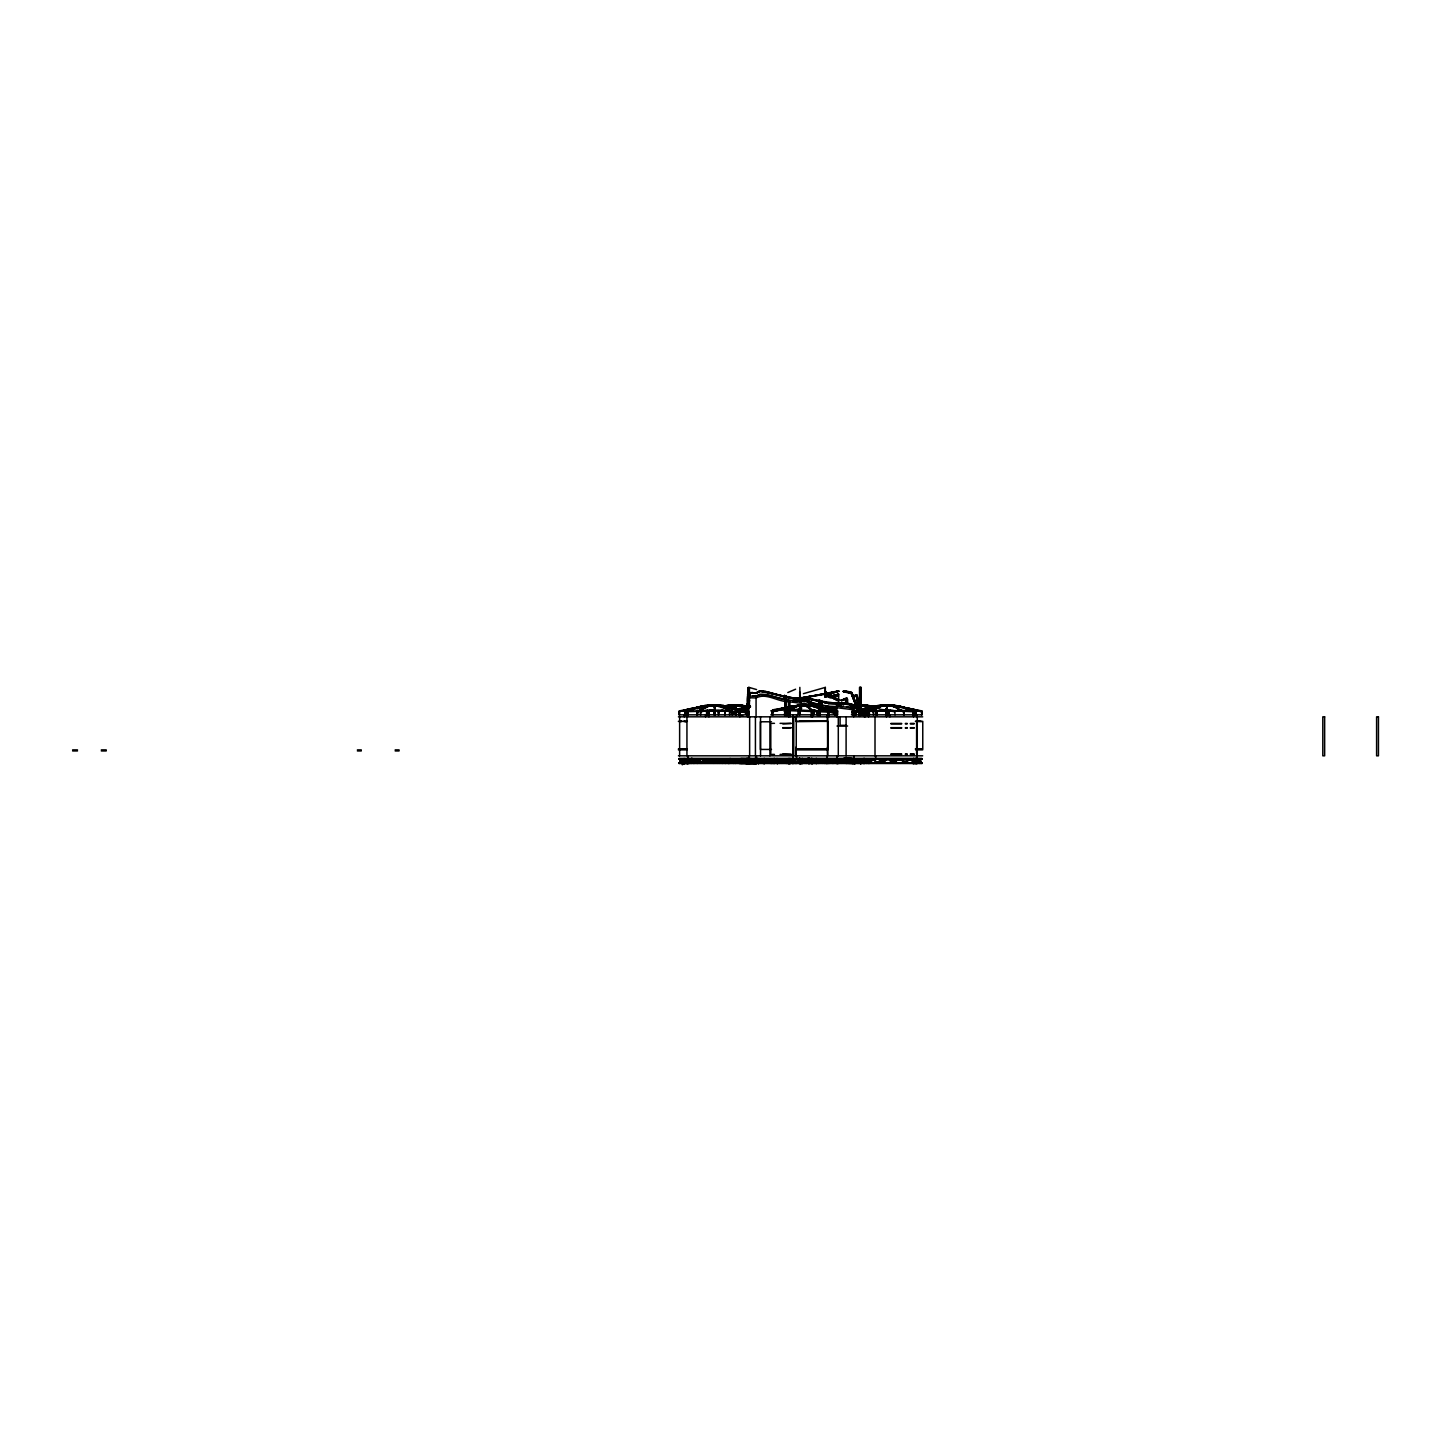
<?xml version="1.0" encoding="UTF-8"?>
<svg xmlns="http://www.w3.org/2000/svg" width="1451" height="1451" viewBox="0 0 1451 1451"><rect width="100%" height="100%" fill="white"/><g stroke="black" fill="none" stroke-linecap="round" stroke-linejoin="round"><path stroke-width="1.5" d="M729.744 712.096L729.635 710.537L729.889 714.835M772.893 693.542L759.834 690.876L755.917 693.288L759.852 691.365L765.656 691.801L760.088 690.966L756.116 692.889L748.698 692.689L748.571 702.629L747.283 703.862L748.77 702.774M799.646 696.28L799.773 692.218L800.063 696.28M799.936 695.9L799.773 692.218M836.737 708.36L828.92 708.197L828.92 706.492L825.383 705.603M748.861 696.244L748.825 690.458L748.843 702.556L747.319 704.261L748.861 702.991L748.571 692.762L755.989 692.889M748.825 692.163L748.988 702.901L747.392 704.261L748.843 702.556M833.182 710.718L837.445 712.096M852.354 706.383L852.354 708.124L852.1 705.712M748.789 698.892L748.825 687.339L756.588 689.57M811.254 759.417L811.254 758.474L812.524 759.417M811.726 758.819L818.491 763.353L811.399 758.819M852.263 708.179L852.281 705.948M859.572 708.977L859.572 708.034M859.645 709.194L859.863 704.787L860.225 706.093L859.935 704.787L867.372 705.785M860.207 709.194L860.044 707.707M860.28 708.977L860.298 708.034M886.525 708.034L886.416 716.83L886.797 710.772M886.761 710.246L886.815 704.787L886.38 705.676M886.978 710.246L887.033 704.787L897.589 705.893L890.352 705.24L894.324 705.785M887.16 710.119L887.178 706.909M747.483 703.862L749.024 702.774L749.042 692.907L752.869 692.689L748.843 692.689L749.387 694.267M825.256 693.687L825.238 696.262L825.311 687.393L803.401 693.687M845.879 702.719L846.785 698.167L846.024 702.502M845.969 702.357L846.785 698.167M859.663 706.909L859.917 704.787L863.363 704.95M860.225 707.834L859.681 704.914L862.166 705.639L859.863 704.787L864.397 705.095M886.761 709.593L885.89 714.835M864.397 709.43L871.144 707.689L861.205 710.264L883.913 711.19L886.978 711.099L886.978 709.593M886.978 711.099L887.16 709.72M887.178 707.326L886.906 704.787L891.331 704.95M758.474 759.417L752.035 762.99M825.256 695.374L825.311 690.513L825.347 694.666M852.553 705.567L852.408 708.179L852.426 705.948C859.192 704.043 835.341 701.268 836.683 703.789C820.794 703.59 805.94 696.117 789.725 698.058L781.962 695.755L792.228 697.75C813.666 699.182 832.693 703.644 853.75 704.968L852.354 705.712M878.018 759.091L886.869 763.208L878.091 759.181M891.349 705.095C881.936 705.567 888.828 704.551 894.233 705.44M748.789 755.826L749.188 759.236L746.249 759.417M689.606 759.236L689.606 759.417M852.535 708.088L852.608 705.712M854.186 763.498L854.167 762.736M799.701 758.474L802.421 759.417L802.403 758.474M836.592 703.699L836.683 702.629L840.347 703.064C837.263 699.944 836.556 705.259 836.774 702.629L828.956 703.227L811.182 698.856L790.124 697.768L765.366 691.492L759.725 690.966L755.862 693.143L752.779 692.689M859.881 706.002L859.881 704.787L860.243 705.875L860.044 704.787L867.063 705.785M886.615 705.875L886.815 704.787L889.155 704.968M887.196 705.875L886.96 704.787L886.343 706.111M803.836 700.452L803.727 698.62L799.864 698.149L803.781 698.856L804.108 701.54L804.326 699.019M825.274 693.469L825.311 687.393M828.721 759.181L828.829 759.181M836.61 763.444L837.1 762.736M859.754 705.603L863.508 705.295M751.89 759.236L751.872 759.417M786.152 763.444L797.669 758.946L786.043 763.353M693.796 763.426L687.992 758.819M694.104 763.208L687.919 758.728L680.827 763.353L688.826 758.946M836.665 703.3L828.884 703.626L821.574 701.286M747.972 694.34L749.079 693.723L748.535 700.633M748.607 696.825C750.258 688.717 745.179 696.625 748.027 707.29M749.296 700.343L748.952 693.632M828.956 763.498L828.721 763.444M744.726 759.091L739.067 762.972M782.252 758.819L789.761 763.679M801.532 706.129L802.748 705.259L796.381 706.02L805.251 705.639M685.162 714.835L685.253 711.063L689.189 710.537M706.583 714.835L706.546 711.063L712.677 710.428L708.832 711.316L708.94 716.83M800.172 705.639L812.56 705.367L837.481 710.772L829.065 709.503M714.309 707.326L714.164 704.787L714.781 706.111M723.07 705.984L714.164 704.787L712.006 705.639M735.222 706.093L735.947 705.259M748.589 706.419L735.439 704.787L735.584 707.326M802.131 758.474L802.131 759.417M756.334 763.208L746.485 762.736L746.249 763.679L749.278 763.208L737.525 759.091L749.351 763.679L756.37 763.498L756.279 758.782M757.567 762.99L748.716 759.181M772.132 758.692L772.331 763.444L772.531 758.692M772.531 763.353L779.931 759.181M861.676 710.79L866.519 710.772M889.88 710.319L885.799 710.772L887.123 710.772L887.069 714.835L886.543 709.72M886.543 705.476L887.014 705.875M886.815 705.458L889.263 705.512L882.553 704.95M883.568 705.041L890.696 705.077M848.509 758.728L860.788 763.444L861.132 758.746L860.697 763.679L860.098 758.746L872.214 763.063M774.254 763.208L774.362 762.736M774.399 759.236L774.362 758.474M792.826 758.746L792.663 763.498L792.681 758.746M860.896 763.679L860.588 758.746M713.874 705.676L718.59 704.968M710.645 704.896L714.291 705.458L709.884 706.184L714.599 705.476M737.833 705.367L739.774 705.676L735.403 704.914L739.865 704.968M735.983 707.453L735.512 704.787L728.384 705.785M793.643 700.706L800.317 698.475L800.68 699.4L794.005 701.105L800.68 699.4M794.386 701.232L800.789 699.219M821.32 706.202L821.466 702.502L821.919 705.821M852.481 762.736L852.481 758.474M821.629 706.202L822.118 702.937M687.847 762.736C689.479 763.933 682.859 763.589 684.455 762.736M688.645 758.946L688.717 758.474M821.066 706.057L821.212 703.209M818.019 759.181L828.956 763.208L820.414 759.671M818.273 759.181L825.111 763.353L818.038 758.819M824.894 763.426L825.147 758.764M821.846 706.057L822.028 703.209M799.918 758.946L799.936 763.444C800.372 758.311 798.775 754.556 799.737 763.008M810.764 762.99L801.732 759.435M739.774 758.655L729.726 762.972M783.522 698.91L784.411 695.392L783.649 698.729M820.94 705.821L821.121 702.937M860.516 762.918L860.896 762.736M687.738 759.417L687.756 755.826M740.881 758.655C742.495 761.739 752.67 757.531 746.449 759.236M740.881 762.918L748.643 763.679L748.154 758.764M784.447 698.729L784.411 695.392M796.436 758.819L805.758 763.208L796.164 759.181M687.593 714.835L687.665 710.99L688.046 714.835M708.832 711.316L712.387 710.138M821.012 705.603L821.212 702.665M826.762 758.71L826.78 763.444L826.997 759.236M863.726 705.494L859.754 704.932L863.744 705.077M883.804 705.585L878.254 705.966L890.497 705.44C887.232 704.642 886.434 705.766 886.706 704.932L894.07 705.367M868.569 758.728L868.115 763.444L868.224 758.946M868.26 762.972L868.696 758.819M886.688 758.819L898.423 763.353M898.514 763.063L886.634 758.946M821.81 705.603L822.01 702.665M728.257 758.728L722.852 763.353M821.248 705.458L821.466 702.502M779.169 759.181L770.318 763.426L770.318 758.655M821.538 705.458L821.774 702.502M755.844 762.736L755.953 763.679L754.067 762.918M783.613 699.092L783.758 695.827M707.181 705.911L715.615 705.512M783.848 699.219L783.866 696.099M886.235 709.321L886.325 708.36M886.452 709.321L886.543 708.36M811.254 763.679C815.988 762.918 808.026 762.881 812.524 763.679M885.962 710.119L886.235 708.668M886.144 710.246L886.452 708.668M886.543 710.119L886.634 708.795M727.568 758.728L722.199 762.99M840.347 703.3L828.92 703.372L812.469 699.291M851.374 714.835L922.02 714.835L921.857 711.135L921.566 714.835M808.951 758.474L808.951 759.417M885.872 710.99L886.144 709.593L886.053 711.117M886.833 706.002L886.96 704.787L895.666 706.002M862.347 705.512L860.135 704.914M725.554 762.972L713.239 759.181L725.754 762.918M836.846 758.474L836.846 759.417L836.737 755.826M771.587 759.181L781.998 763.063M809.005 706.274L803.927 705.331L807.3 704.968M739.774 763.498L748.716 758.728L748.97 763.444L761.013 759.181M822.753 758.728L827.251 763.444L827.306 758.71L837.027 763.353M817.403 759.181L826.997 763.498M822.862 763.208L810.692 758.946M862.928 759.181L858.248 763.353L861.386 760.143M685.634 714.835L685.761 710.138L689.624 709.303L685.906 709.793L686.087 714.835M685.888 709.92L689.551 709.104M679.467 763.444L681.063 759.181M685.38 759.091L679.34 763.353M755.735 762.736L745.741 758.946L755.735 763.679M816.423 763.498L816.333 762.736M739.992 762.918L740.083 762.736M740.318 763.498L740.21 762.736M725.373 758.946L719.297 763.353L724.901 758.728M756.062 755.826C759.744 761.92 745.905 759.417 749.351 758.474M739.557 763.498L749.006 758.728L749.115 763.353L748.662 758.728L746.957 763.208L747.138 758.692M757.694 763.208L748.752 758.946L739.756 763.208L748.988 758.819L749.115 763.353L748.589 759.417M915.073 710.464L911.5 709.63M683.802 710.609L679.286 711.462L683.747 710.41M700.67 711.262L705.023 710.41M812.487 705.911L804.09 704.787L808.497 705.113L799.048 705.567M860.08 715.996L856.271 695.446L851.664 696.117L856.942 695.646L852.227 696.589M893.961 705.911L886.706 705.113L889.282 705.095M714.708 707.453C713.711 702.973 716.395 706.238 710.428 705.077L715.633 704.841L709.811 704.95M714.871 707.326L714.11 704.787L718.626 705.059L714.092 705.113M724.829 705.766L735.838 705.113L731.794 704.95M801.514 759.816L806.375 763.353L801.26 760.143M777.41 758.946L777.246 763.444L770.717 759.236M777.047 759.181L787.73 763.208L779.296 759.58M869.222 759.181L864.197 762.736M864.197 762.972L876.295 759.091M714.509 706.002L714.237 704.787L703.535 705.893M737.906 704.968L735.403 704.787L735.385 705.875M731.05 705.095L735.784 705.458L731.884 705.023M731.975 712.604L736.219 711.915M776.956 763.353L777.772 758.728L777.373 763.353M777.246 763.444L777.555 759.236M795.075 762.972L787.403 758.819L796.363 763.208L787.186 758.819L796.363 763.498M811.526 703.372L804.797 699.509L809.277 703.082M809.241 702.955L804.58 700.035L811.544 703.499M859.337 714.11L851.229 692.998C839.349 692.127 842.033 689.171 851.828 692.562L860.062 714.001M843.593 690.821L843.412 691.764M784.338 711.389L787.294 710.337M808.787 763.679L808.787 762.736M808.951 763.679L808.951 762.736M843.394 705.005C847.475 702.338 847.928 695.047 841.689 700.525L830.298 696.426C828.902 692.073 833.182 693.814 830.788 693.524M876.114 714.835L876.041 708.161L877.873 707.526M830.045 697.895L830.861 693.27M758.474 763.679L758.474 762.736M759.109 763.353L763.444 758.728L758.728 763.353M769.066 760.941L763.045 758.728L771.823 763.353L772.422 758.728L771.098 763.444L772.277 759.181M830.262 697.786L831.097 693.106M684.146 763.679L684.146 762.736M710.591 705.24L714.527 705.113L711.77 705.313M737.072 704.968L735.24 705.331L744.2 706.02L736.564 704.968M742.658 706.456L735.385 704.787L733.299 705.639L736.056 706.111M748.535 692.907L756.279 693.143M845.588 702.629L846.84 698.403M800.136 704.968C827.088 702.756 754.865 711.099 777.047 710.047M801.641 704.95L805.486 704.968M837.046 759.236L848.49 762.972M845.987 702.629L846.767 698.548L841.562 700.525L846.55 698.257L845.57 702.357L846.659 698.167L841.671 700.289L846.55 698.257L845.534 702.502M864.197 759.417C865.83 755.227 857.904 768.849 862.22 760.233M866.465 760.251L860.969 763.444L864.216 758.655M736.038 705.676L735.548 704.787L735.222 705.875M800.335 698.384L793.788 699.037L800.462 698.149L797.27 698.638M898.387 759.181L909.432 763.063M837.408 759.417L833.853 763.353L837.372 758.728L837.445 763.353L837.372 759.181M871.09 711.026L868.206 711.679L873.176 709.503M860.951 759.181L857.378 763.353L860.606 758.946M697.205 711.226L701.685 710.047L699.237 711.171M697.097 714.835L696.897 711.48L699.309 710.373M748.643 758.474L757.622 763.353M746.521 762.736L748.589 763.679L746.249 762.736M749.242 763.208L749.351 762.736M792.754 755.826L792.718 759.417L792.971 714.835M792.718 762.736L805.087 759.181L792.863 763.063M718.825 714.835L718.336 711.353L721.002 710.899L718.481 711.226M851.664 696.117L857.16 695.265L860.461 713.928L857.16 695.265L852.408 696.407M679.612 763.353L680.61 758.819M686.214 749.224L679.05 749.224M793.207 758.746L793.026 763.679M860.008 763.353L848.345 759.091L860.062 763.208M680.827 763.353C699.509 748.226 674.751 773.474 687.665 759.181M787.077 759.181L798.884 763.353M855.618 763.353L844.174 759.181M855.51 763.444L844.373 758.819M749.641 759.417L755.953 759.417L754.067 758.655M756.025 758.474C758.293 760.143 748.208 757.839 746.521 758.474M754.629 762.736L755.844 763.679L754.32 763.679M687.52 758.474L687.52 759.417M688.227 763.498L687.52 762.736M913.386 759.417L913.386 758.474M913.386 762.736L913.386 763.679M687.302 763.208L687.847 763.679M748.589 714.835C751.001 708.723 745.868 712.532 740.246 709.43M755.953 759.417L755.953 758.474M838.551 691.365L824.839 695.392M725.482 708.56L713.983 705.113L721.383 706.456M735.566 706.002L735.53 704.787L733.118 705.095L735.748 704.914L735.784 706.002M735.784 705.875L735.603 704.787L740.01 705.186L731.884 705.24L735.421 704.787L736.165 707.326M799.61 705.349L804.471 705.113L800.045 705.095M832.892 758.819L823.932 762.972M731.903 705.44L735.802 705.113L731.685 705.295M869.203 711.462L868.26 714.835M801.514 705.077L804.434 704.914L796.055 705.621M866.483 759.871L860.715 763.353L864.343 758.819L861.132 762.99M802.766 705.948L804.362 705.113L803.147 705.023M739.411 759.798L748.988 762.972M747.156 763.407L748.843 758.746L748.861 763.444L739.393 758.819M797.724 710.029L798.667 709.067M691.347 763.353L702.066 758.728L691.111 762.972M701.976 758.819L691.111 763.208M913.622 758.474L913.622 759.417M749.042 711.589L744.417 710.464L748.897 711.589M837.517 762.972L826.997 758.819M843.539 762.736L852.209 762.736L852.209 763.679M852.753 763.498L842.922 763.208L852.589 763.208M688.119 763.498L685.144 758.819L687.937 763.444L697.187 758.819L687.683 763.426L681.553 759.181M684.745 758.819L687.828 763.426L684.455 759.417L688.227 758.655M748.68 713.13L744.363 712.441M737.707 758.819L748.789 763.208L739.575 759.435M777.029 758.474L777.029 759.417M777.319 763.679L777.319 762.736M787.621 759.181L798.975 763.208L793.08 760.941M749.877 759.236L755.771 758.655M749.641 763.679L749.641 762.736L755.771 762.918M689.044 759.091L701.141 763.353L689.171 758.728M748.244 763.208L746.231 763.498M690.948 763.444L701.468 758.728L713.547 762.972L701.613 759.181M804.199 705.113L803.346 705.077M777.555 763.498L786.079 759.181M836.81 758.819L848.382 763.353M848.436 763.208L837.1 758.474M777.065 763.208L771.152 758.728M799.356 763.208L802.439 762.918L800.009 763.679M701.323 763.353L691.256 759.798L701.377 763.208L713.965 758.946L701.413 763.063M742.386 762.972L729.98 758.474M739.81 759.091L729.672 762.736M729.98 762.736L730.034 762.918M799.61 692.472L800.063 695.99M809.096 763.498L819.325 759.889M809.894 763.498L810.275 758.8M830.861 711.915L834.996 712.477L835.141 714.835M846.06 760.378L837.408 763.679M852.843 758.946C826.979 762.464 859.101 751.691 852.426 763.444L852.481 758.728L843.466 763.208L852.227 758.728M851.955 762.918L843.775 762.918M805.686 758.728L817.584 762.972M886.271 711.117L894.886 710.899L892.528 710.373M789.979 763.063L790.033 759.181M715.234 710.772L713.91 710.772L714.182 714.835M692.979 708.433L701.232 706.564C653.403 714.817 724.738 710.047 729.817 710.41M812.778 699.89L828.956 703.136M790.07 759.091L779.84 763.208L790.124 758.819L789.852 763.444L796 758.946L805.686 763.353M808.878 763.208L809.749 758.8M809.241 763.208L819.162 759.435M748.97 759.091L739.538 763.208L748.934 759.091M760.886 758.819L748.807 762.972M788.6 696.625L789.979 698.149L792.264 697.75L788.328 697.024M701.105 759.181L713.566 763.353L701.613 758.819M722.761 759.181L713.402 762.972M725.391 759.181L737.743 762.972L725.645 758.728M733.553 759.181L745.832 763.063M745.868 762.972L733.644 758.946M867.317 714.835L867.517 711.063L867.734 714.835M867.317 711.389L863.708 710.537M884.983 710.537L888.919 711.063L889.01 714.835M872.251 762.972L859.971 759.091M911.935 710.537L915.871 711.063L915.998 714.835M693.995 758.728L706.02 763.208M718.154 763.063L705.93 759.181L718.191 762.972M730.125 759.181L742.313 763.208M768.957 761.231L763.045 758.728M889.3 705.512L886.652 705.331L890.533 705.023M862.547 711.643L865.34 711.316L861.785 710.138M860.497 710.337L886.507 710.99M852.336 712.296L883.55 710.319L912.57 711.715L913.368 710.7L921.838 710.899L913.368 709.339L916.832 710.319L891.639 710.682L880.848 709.412L875.533 707.308L852.336 711.135L856.67 710.246M813.775 714.835L813.685 711.298L813.304 714.835M795.583 763.353L794.876 758.728L795.692 763.444M747.029 763.335L748.68 758.746L748.698 763.353M826.49 694.013L833.182 692M887.16 704.914L882.68 705.458L887.069 705.331L883.586 705.44M815.335 710.899L817.493 711.752L815.734 710.355M732.302 711.679L732.682 714.835M874.5 710.5L877.13 711.353L874.554 710.845L877.075 711.752L877.202 714.835L876.966 711.226M903.719 711.552L903.701 714.835L903.919 711.226M901.688 711.171L899.42 710.047L904.227 711.48L904.154 714.835M903.665 711.879L901.452 710.5M719.496 759.181L708.85 763.208L719.569 759.181M861.277 763.426L863.037 758.728L861.241 762.918M919.97 759.181L921.53 762.972M864.343 710.319L860.552 711.117M868.605 710.319L860.407 711.19M681.607 762.972L679.431 758.728L681.734 763.444L679.594 758.728L686.305 763.444M742.223 759.091L751.019 762.99M846.223 758.8L846.332 763.444L843.43 758.819L852.209 759.417M846.169 763.208C841.961 749.224 867.553 774.109 846.296 758.819M846.677 763.208L843.557 758.728L846.513 762.972M848.944 762.972L839.023 759.435M688.772 762.736L686.885 758.946M685.362 763.335L684.346 758.746L685.271 762.99M800.027 697.55L800.934 697.296M846.477 703.681L853.66 705.186L836.592 702.864M869.421 758.819L864.143 762.972M763.371 763.444L757.748 758.819M755.88 758.728L763.571 763.208M825.057 697.296L825.365 692.254L825.365 697.079M787.44 762.972C749.859 750.185 811.018 772.15 776.775 758.819M909.251 758.946L916.18 763.353L909.36 759.181M680.029 759.091L686.776 763.353L681.698 759.78M733.807 763.353L729.436 758.819L733.68 763.426M868.442 763.208L861.368 759.091M826.852 760.251L832.892 762.972M916.089 758.728C906.694 770.789 922.709 754.72 913.205 759.236C919.045 761.231 925.52 767.525 913.187 758.819M866.501 763.426L861.132 759.091L857.595 762.99M894.777 711.788L890.37 710.936M921.748 711.262L913.042 709.43M776.231 710.41L772.15 711.244L772.168 714.835M878.308 762.99L871.96 758.946M786.097 716.359L788.165 712.568L786.043 716.268M785.172 716.123L788.51 710.138M788.999 710.41L785.227 715.869L785.027 695.7M788.764 710.246L785.317 715.978L785.426 695.7M816.206 758.474L816.206 759.417M816.333 759.417L816.333 758.474M816.206 762.736L816.206 763.679M800.97 708.324L799.9 710.5M800.081 710.627L801.061 708.523M800.879 709.666L801.678 708.324M751.001 762.99L742.368 758.819M786.388 707.562L770.789 710.827L800.462 709.14M743.529 710.21L748.77 707.598L748.789 692.907L756.062 693.143L759.907 691.111L762.972 691.22L792.228 698.131L789.725 698.058M912.316 763.353L915.273 759.181M912.443 763.444L915.363 758.819M760.777 763.208L770.281 759.181M814.918 762.972L824.15 758.819M800.063 709.974L799.501 711.498L800.281 709.974M799.719 711.498L800.535 710.301M886.561 705.113L890.733 705.295M861.06 763.353L864.216 758.728M808.787 758.474L808.787 759.417M747.392 704.261L748.861 702.991M832.529 758.728L844.337 763.208L832.711 758.946L823.932 763.353M801.333 760.016L806.139 763.008M806.012 763.063L815.099 758.946L806.067 762.972M815.045 759.181L806.194 763.444M797.415 763.063L806.067 758.728L818.146 763.208M832.674 763.444L841.344 759.181M844.845 761.648L841.399 763.353M858.393 759.181L849.633 763.208L859.155 759.889M849.923 763.444L859.119 759.671M833.853 763.353L837.626 758.819L837.644 763.353M801.006 707.163L803.781 705.24M802.766 706.238L804.289 705.458M862.347 705.095L859.772 704.914L862.184 704.968M684.074 763.353L688.064 758.946L680.682 763.353M759.725 691.275L789.707 697.913M798.431 709.394L799.428 708.197M798.503 709.593L799.827 708.324M798.685 709.72L799.9 708.523M799.283 708.723L800.426 707.326M799.465 708.85L801.369 706.637M799.682 708.85L801.46 706.837M772.24 762.972L780.076 758.819M831.623 697.459L837.626 700.144M804.924 697.659C807.373 698.384 799.447 699.418 800.517 701.504M866.356 759.78L860.516 763.498M798.123 710.555L799.066 709.593M774.054 758.474L774.054 759.417M774.054 762.736L774.054 763.679M793.026 759.417L793.026 758.474M859.79 704.914L863.545 705.44M788.401 758.474L788.401 759.417M788.401 762.736L788.401 763.679M788.619 763.679L788.619 762.736M758.256 762.736L758.256 763.679M799.991 707.653L801.206 706.51M758.692 763.063L762.99 759.181M687.992 759.091L693.904 763.426M748.825 713.13L744.236 712.096M787.367 763.444L776.793 759.236M863.925 758.474L863.925 759.417M863.925 762.736L863.925 763.679M747.265 704.17L748.571 702.901L748.607 693.034L752.797 693.088M805.722 705.295L804.126 704.787M809.078 758.728C809.477 772.204 812.107 747.718 805.033 762.99M804.852 763.353L809.658 758.819M915.291 763.444L921.421 759.181M684.709 762.972C707.907 747.845 666.299 775.197 689.497 759.871M858.248 763.353L862.892 759.091M800.752 706.837L801.968 705.803M800.825 707.036L802.149 705.93M748.77 705.893L747.374 707.145L747.374 716.83M804.906 762.99L804.743 758.782M836.882 762.918L828.648 758.946M864.252 763.444L858.847 758.946M825.002 710.881L828.485 711.335L828.049 714.835M714.309 705.458L705.585 706.002M800.009 701.958L804.779 698.094M851.229 692.998L843.43 691.583L851.157 692.998L859.935 716.286L856.271 695.446M851.701 692.653L843.539 691.002L851.828 692.562L859.935 714.055M802.276 701.033L805.414 698.511M800.716 701.958L805.577 698.094M800.789 702.157L805.577 698.348M802.693 705.73L803.727 704.95M802.947 706.075L808.243 705.603L796.418 705.639M722.29 763.426L727.912 758.946M738.94 763.063L743.184 759.798M744.381 759.091L739.012 763.353L738.94 758.819L738.94 763.353M755.735 758.474L755.735 759.417M863.037 762.972L854.276 759.091M789.761 758.474L789.761 759.417M790.051 759.417L790.051 758.474M790.051 763.679L790.051 762.736M777.029 762.736L770.717 758.655M719.297 763.353L725.174 758.819M855.8 711.752L853.279 710.845M876.93 711.353L874.463 710.899M679.268 763.208L685.325 758.819M722.435 763.208L728.384 758.728M864.197 758.474L852.481 763.063L863.998 759.091M684.146 758.474L684.146 759.417M916.978 759.417L916.978 758.474M916.687 762.736L916.687 763.679L913.205 763.498M916.978 763.679L916.978 762.736M764.06 758.474L764.06 759.417M764.369 759.417L764.369 758.474M763.026 763.426L755.409 758.728L756.098 763.063M764.06 762.736L764.06 763.679M764.369 763.679L764.369 762.736M862.964 762.972L855.401 759.091M795.946 758.819L789.67 763.353L789.108 758.819L789.997 763.444M749.006 693.034L756.243 693.288M801.587 705.93L802.53 705.259M729.726 759.181L733.88 763.208M789.852 758.728L789.852 762.972M914.964 763.208L921.476 758.728M915.037 763.353L921.603 758.819M684.781 763.353L691.438 758.946L684.908 763.444L684.001 758.946M755.808 762.972L754.883 763.498M795.021 759.181L795.982 763.353M748.789 696.027L756.062 696.262C766.201 690.712 777.7 700.162 788.51 699.999L811.2 702.121L812.614 704.714L828.92 708.197M729.672 759.417L729.889 763.208M751.963 763.208L757.222 759.798M752.035 763.353L759.018 758.819M680.61 763.208L686.178 759.871M772.222 763.353L780.148 758.946M752.833 693.088L756.152 693.378L760.088 691.275M752.815 695.972L756.062 696.262L759.907 694.231L765.511 694.775L788.51 699.999L788.51 716.83M852.354 708.832L853.75 708.088L853.75 716.83M852.354 710.537L853.75 709.793L836.737 707.689M777.682 763.208L786.134 758.819M703.39 708.451L705.839 707.254M706.002 707.381L696.933 711.879M701.286 709.503L703.717 708.324M852.263 705.476L853.714 704.751M823.878 763.208L832.693 759.181M832.457 763.208L841.344 758.819M832.529 763.353L841.399 758.946M841.036 763.063L846.368 760.433M841.108 763.353L846.495 760.505M849.633 763.208L858.502 758.819M713.747 763.208L722.743 758.819M713.819 763.353L722.816 758.946M713.221 763.208L720.639 759.671M876.096 708.56L877.946 707.725M876.259 708.687L877.909 707.925M791.484 709.412L793.77 708.56M791.847 709.539L793.624 708.687M875.134 708.56L877.782 707.344L875.189 708.959M875.352 709.086L877.982 707.87M872.813 709.847L875.642 708.56M875.715 708.759L872.885 710.047L875.098 711.044M873.049 710.174L875.697 708.959M699.164 710.5L701.613 709.394M699.382 711.026L701.486 710.047M720.657 711.026L722.961 710.047L720.349 711.044M814.773 763.208L824.204 758.946L814.845 763.353M699.074 711.044L701.196 710.047M705.458 707.58L707.943 706.274M706.093 707.58L710.228 705.603M729.037 706.274L726.915 707.254L731.739 708.668M726.733 707.58L729.4 706.401M727.368 707.58L729.472 706.601M877.329 707.725L879.034 706.8M877.42 707.925L884.856 705.095M877.583 708.052L880.594 706.564M802.367 705.386L803.528 704.896M802.385 705.785L803.709 705.023M846.767 698.548L841.798 700.38M787.802 692.562L795.601 689.207M870.509 710.827L873.339 709.63M870.582 711.026L873.429 709.847M791.829 708.179L786.95 710.21M789.217 709.557L794.622 707.272M841.634 700.76L846.55 698.62M791.702 708.306L794.459 707.145M851.882 706.8L853.206 706.238M852.082 706.8L857.976 705.313M852.317 707.127L853.641 706.564M852.281 707.326L853.605 706.764M725.065 763.208L735.131 758.819L724.938 762.99M878.689 706.927L880.358 706.238M821.865 758.819L811.327 762.918L821.991 759.181M856.743 695.138L851.737 695.827M708.85 763.208L719.569 758.946M699.672 710.5L697.024 711.552L699.382 710.5M697.097 711.752L699.763 710.7M720.966 710.5L718.209 711.879M718.372 711.752L721.038 710.7M786.768 710.537L789.725 709.358M789.816 709.557L786.859 710.736L789.779 709.757M697.115 712.006L699.582 711.044M788.093 759.526L779.151 763.063M779.06 763.353L788.147 759.671M849.996 763.063L859.046 759.526M794.15 707.272L796.907 706.202M794.114 707.471L797.071 706.329M794.713 707.471L797.161 706.528M707.616 706.401L710.065 705.476M728.892 706.401L735.657 705.331L731.159 706.184M853.079 706.365L854.73 705.748M880.013 706.365L881.682 705.748M868.206 711.679L871.035 710.627M868.278 711.879L871.126 710.827M740.5 763.208L752.18 758.946L740.554 763.353M702.012 762.972L714.001 759.091M709.049 759.091L697.169 763.444M749.042 763.208L760.941 758.946M737.688 759.435L727.64 763.063M735.131 763.208L747.156 758.819L735.222 763.444M750.53 760.941L754.52 759.435M750.62 761.231L754.683 759.889M756.57 763.063L768.631 758.728M756.678 763.353L768.722 758.946M768.794 759.181L756.533 762.972M780.819 758.946L774.816 761.231M790.813 759.435L780.765 763.063L790.976 759.889M792.971 763.353L805.015 758.946M813.757 758.819L801.786 763.444L813.811 758.946M813.757 763.063L825.819 758.728M813.721 762.972L825.909 758.946M813.884 763.444L823.968 759.889M829.265 760.233L833.273 758.728L829.392 760.596M829.373 760.505L833.346 758.946M838.079 759.181L825.945 763.353L837.952 758.819L825.909 763.208L825.891 758.71M845.371 758.728L833.346 763.208M845.987 760.143L838.079 763.444M838.043 763.353L846.151 760.596M784.411 711.589L787.367 710.537M784.755 711.715L787.331 710.736M728.311 763.063L740.554 759.091M821.828 763.063L834.035 758.946L821.81 762.972M864.052 763.063L876.331 759.181M876.186 763.063L888.465 759.181L876.168 762.972M876.295 763.353L888.393 758.946M900.618 759.181L888.302 762.972L900.581 759.091M888.393 763.208L900.491 758.819M743.456 709.811L747.573 708.36M743.438 710.011L747.718 708.487M828.92 697.26L833.182 695.827M828.63 697.405L838.624 694.249L838.624 701.033M833.182 697.532L838.624 695.954M694.177 709.285L697.858 708.251M800.208 698.656L793.806 700.579L800.68 698.656M697.478 708.251L701.014 707.109M697.459 708.451L701.159 707.236M697.55 708.65L700.851 707.635M796.599 706.329L804.507 705.113L801.823 705.168M869.403 708.451L877.529 706.347M869.403 708.668L874.173 707.326M869.621 708.995L874.173 707.544M793.788 700.906L800.208 698.947M854.403 705.875L856.072 705.331M854.349 706.075L856.235 705.458M854.965 706.075L856.29 705.676M865.086 709.775L869.639 708.342M869.784 708.451L865.068 709.992L869.856 708.668M881.501 705.748L883.024 705.331M881.301 706.075L883.169 705.458M881.918 706.075L883.242 705.676M794.259 700.906L800.789 698.947M690.876 710.246L694.412 709.158L687.556 711.316L687.665 716.83M794.241 701.232L800.499 699.4M798.54 706.075L800.861 705.349M800.934 705.549L799.156 706.075L802.004 705.494M834.579 695.392L838.624 694.249L825.383 697.187M700.779 707.236L704.46 706.311M833.037 692.399L797.597 698.511L838.823 691.275M833.327 692.399L797.76 699.001M803.346 705.494L804.489 705.331L801.859 705.386M864.47 709.63L867.97 708.759M867.789 708.886L871.144 707.888M860.769 710.954L865.467 709.775M860.751 711.153L865.54 709.992L860.951 711.48M784.048 708.469L788.328 707.399M750.421 707.036L742.005 709.049L746.431 707.725M827.143 693.85L838.624 691.129L824.64 695.537L830.298 696.426M780.112 709.412L784.102 708.342M780.058 709.539L784.32 708.469M746.086 707.526L741.933 708.632L750.403 706.365M741.933 708.832L746.104 707.725M861.205 710.264L864.76 709.43M861.404 710.591L864.778 709.63M699.582 707.272L703.535 706.329M699.582 707.471L703.608 706.546M735.929 711.788L739.901 710.845L748.897 712.459L718.299 710.337L687.629 711.516L691.111 710.138M687.629 711.516L691.329 710.464M708.904 711.516L712.586 710.664M797.524 698.91L838.533 690.894L824.549 695.773M826.471 693.868L833.291 692.091M874.336 706.855L870.781 707.689L874.155 706.528L870.564 705.766M870.854 707.888L874.336 707.054M709.829 705.512L711.969 704.968M709.72 706.057L712.405 705.313L709.757 706.02M788.619 707.145L790.94 706.601M788.564 707.471L791.121 706.927M746.159 707.943L750.312 706.909M865.195 708.687L877.347 705.821M865.249 708.886L877.529 706.147M788.111 707.272L792.21 706.292M776.067 710.537L780.33 709.539M788.056 707.598L796.327 705.621L792.046 706.419M776.067 710.736L780.402 709.739L776.249 711.063M788.401 707.598L792.391 706.619M860.842 709.557L869.621 707.236M869.711 707.762L860.86 709.757L865.449 708.886M689.425 708.977L693.016 708.106M735.802 711.915L740.064 710.972L744.689 712.096M735.983 712.459L739.829 711.516M726.733 706.002L733.462 704.968M731.395 706.147L733.48 705.639M693.034 708.65L696.825 707.852M860.896 709.285L865.304 708.251M860.933 709.485L865.358 708.451M856.598 710.954L865.395 708.65M685.18 711.19L689.116 710.337M685.235 711.607L689.189 710.736M706.456 711.19L710.264 710.21M706.51 711.607L710.464 710.736M737.906 708.977L742.023 707.852M780.801 708.596L784.701 707.671M855.092 705.639L857.904 705.095M882.045 705.639L884.693 704.968M742.06 707.979L746.195 706.909M790.777 706.71L793.262 706.202M790.777 706.927L793.334 706.419M790.958 707.254L793.334 706.619M874.01 706.419L869.494 707.399L883.859 705.041M869.512 707.616L874.064 706.619M869.657 707.943L874.046 706.945L870.437 706.311M855.727 705.458L857.559 705.168M855.673 705.676L857.632 705.367M855.909 706.002L857.577 705.585M856.543 710.736L861.096 709.757M882.625 705.676L884.566 705.367M882.861 706.002L887.178 705.331L885.346 705.386M683.602 710.41L688.1 709.43M683.639 710.609L688.155 709.63M683.766 710.936L688.173 709.956M856.58 710.246L860.987 709.285M861.042 709.485L856.598 710.464L861.042 709.557L861.132 687.429L859.554 687.429L859.554 716.395M852.227 711.589L861.078 709.684L860.969 687.429M707.635 705.44L704.188 706.184L707.78 705.567M725.464 706.184L729.055 705.567M773.075 710.555L792.5 706.038M773.038 710.355L777.01 709.92M856.562 711.77L861.005 710.827M856.435 712.096L861.132 710.954M856.489 712.314L861.223 711.153M861.096 711.48L852.172 713.003M772.24 711.244L776.412 710.736M772.15 711.788L776.412 710.936M869.53 707.109L873.901 706.184M832.983 692.236L838.388 691.129M746.213 707.036L750.348 706.057M746.34 707.562L750.475 706.71M833.164 695.374L838.624 694.249M833.346 692.236L838.859 691.129M799.011 705.785L802.04 705.295M852.281 711.316L856.743 710.664M788.673 707.199L792.536 706.238M788.709 707.326L792.591 706.564M683.82 710.809L679.322 711.135M705.077 710.609L700.561 711.462L700.561 714.835M700.67 711.788L705.077 710.936M852.281 711.806L856.797 710.954M687.883 759.417L688.808 759.236M703.608 705.766L696.48 707.254L703.717 706.111M700.071 707L703.735 706.311M801.986 698.131L826.635 693.868M801.986 701.25L806.883 700.289M873.81 706.419L878.345 705.621M802.657 705.023L796.037 705.821M800.553 705.893L802.675 705.44M855.546 705.059L851.211 705.857L855.764 705.295M851.102 705.984L855.818 705.186M883.55 705.24L887.105 705.113L878.163 705.857L882.716 705.295M878.055 705.984L882.77 705.186M736.292 712.115L732.447 712.804M732.138 713.148L739.992 711.516L744.508 712.441L739.919 711.153M701.051 706.238L705.476 705.458L701.033 706.365M703.717 710.228L700.561 710.899L710.5 710.591M797.832 698.602L812.56 695.9M797.887 698.765L812.56 695.99M850.213 705.948L853.714 705.386M877.166 705.948L880.666 705.386M873.865 706.311L878.236 705.44M795.202 705.766L802.131 704.968M795.184 705.966L797.742 705.603M852.136 712.586L856.689 711.77M852.1 712.804L856.888 712.096M687.774 709.339L679.286 710.899L687.538 711.316M724.811 705.893L728.493 705.367M797.161 698.638L800.571 698.149M707.399 705.567L711.081 705.077M707.381 705.766L711.135 705.295M707.435 705.966L711.117 705.494M728.674 705.567L732.247 704.95M728.656 705.766L732.41 705.295M728.71 705.966L732.392 705.494M858.883 704.968L851.247 705.567L855.655 704.968M858.393 705.386L851.265 705.766M857.233 705.712L858.901 705.386M884.004 705.168L885.672 704.841M885.908 705.186L878.218 705.766M884.022 705.585L885.854 705.386M706.818 705.567L710.645 704.95M706.8 705.785L714.436 705.113L705.404 705.585M706.855 705.984L714.4 705.331L710.446 705.494M728.094 705.567L732.048 705.077M728.076 705.785L732.084 705.295L728.348 705.567M732.066 705.494L728.475 705.984L735.802 705.113M749.587 693.741L748.263 693.759M811.073 758.655L812.36 759.236M811.073 762.918L812.36 763.498M754.32 759.417L756.08 758.819M797.451 705.821L799.936 705.549M797.56 705.948L799.864 705.676M797.415 705.404L799.9 705.132M797.397 705.603L799.954 705.349M855.745 705.512L851.247 706.02L856.924 705.44M878.145 705.621L882.68 705.095M793.842 699.436L800.589 698.62M793.371 699.382L800.68 698.53M705.422 705.803L709.938 705.295M726.697 705.803L731.213 705.295M726.679 705.585L731.177 705.095M707.072 705.567L710.772 705.24M711.788 705.295L714.527 705.113M884.312 705.313L887.232 705.113L885.291 705.186M741.334 711.643L729.635 712.314M801.46 705.295L804.489 705.113L800.027 705.295M801.514 705.494L804.453 705.331L802.167 705.44M886.978 704.787L882.498 705.059L886.996 704.914L885.346 704.968M882.426 705.603L887.105 705.331M731.957 711.788L729.635 711.806M730.76 710.682L705.567 710.319M710.41 705.295L714.418 705.113M752.833 692.599L748.97 692.762L752.869 692.852M731.05 705.295L735.566 705.113M731.086 705.494L739.883 705.512L737.906 705.168M749.677 694.031L747.61 694.05L748.117 707.145M741.008 759.417L747.138 759.29M843.539 758.474L851.973 759.236M741.008 763.679L749.169 763.498M853.75 708.088L836.737 705.984L836.737 716.83M748.789 697.731L756.062 697.949C766.201 692.399 777.7 701.867 788.51 701.704L812.614 704.714M840.274 703.463L836.628 703.01L846.441 703.771L846.368 699.291M840.31 706.419L842.958 706.383M790.16 697.913L792.246 697.659M824.603 692.054L826.163 692.054L826.163 696.498M748.752 694.104L750.167 695.102M786.442 695.7L784.882 695.7L784.882 715.96M826.943 696.335L828.503 696.335M793.171 698.384L802.548 698.548M792.826 698.493L802.421 698.693L799.846 698.239M818.545 700.361L820.105 700.361L820.105 716.068L819.96 700.361M803.328 701.359L804.888 701.359M793.171 701.504L808.334 699.999L803.691 699.817M747.138 704.551L748.154 704.551M876.059 708.36L876.785 714.835M861.277 709.938L865.268 711.516M915.49 714.835L914.855 710.138L914.91 714.835M798.213 710.228L797.796 714.835M772.875 710.555L773.147 714.835M748.535 711.316L749.042 714.835L679.104 714.835L679.612 711.462M784.882 711.389L784.411 714.835M852.426 711.316L852.553 714.835M865.358 714.835L864.85 711.316L864.905 714.835M867.263 711.389L867.771 714.835M888.538 711.389L888.719 714.835M697.586 714.835L697.568 711.353L696.97 714.835M700.38 711.462L700.724 714.835M771.986 711.589L772.331 714.835M873.284 711.462L873.738 714.835M894.741 711.462L895.031 714.835M903.538 711.552L901.579 710.627M718.553 711.879L718.245 714.835M828.122 711.861L828.503 714.835L828.34 711.534L824.984 710.682M748.535 712.804L744.309 711.897M770.789 714.835L837.699 714.835L837.445 710.555L836.683 712.387L789.924 710.718M741.098 715.833L742.749 715.833M785.227 715.869L786.152 716.123M678.433 716.83L922.691 716.83M680.283 721.056L681.462 721.056M684.165 721.056L685.978 721.673M799.773 721.056L822.391 721.056M824.132 721.056L825.909 721.056M917.032 721.056L919.988 721.056M678.361 721.365L687.393 721.365M915.49 721.165L922.763 721.365L922.763 749.024L915.527 749.024M679.05 721.546L681.607 721.546M684.038 721.546L686.214 721.546M796.545 721.546L826.036 721.165M915.49 721.546L920.134 721.546M920.605 721.546L921.766 721.546M771.497 721.782L760.397 721.782L760.397 749.442L771.497 749.442M770.789 723.414L770.789 754.411M771.932 723.342L772.893 723.414M773.456 723.342L774.471 723.342M780.076 723.342L791.339 723.414L782.851 723.922M890.987 723.414L901.633 723.414M905.406 723.414L907.165 723.414M910.376 723.414L914.13 723.414M890.987 723.922L901.633 723.922M905.406 723.922L907.165 723.922M910.376 723.922L914.13 723.922M846.441 725.337L840.093 725.337L840.093 716.83M836.991 726.044L847.584 726.044M782.851 727.676L791.339 727.676L782.851 728.166M890.987 727.676L901.633 727.676M905.406 727.676L907.165 727.676M910.376 727.676L914.13 727.676M890.987 728.166L901.633 728.166M905.406 728.166L907.165 728.166M910.376 728.166L914.13 728.166M679.05 748.825L686.214 748.825M796.545 748.825L826.072 749.024L796.545 749.224M915.49 748.825L922.074 748.825M678.361 749.024L687.393 749.024M795.837 749.024L827.977 749.024L827.977 721.365L795.837 721.365L795.837 716.83M915.49 749.224L922.074 749.224M72.604 749.877L77.502 749.877M101.316 749.877L106.249 749.877M357.399 749.877L361.299 749.877M395.18 749.877L399.098 749.877M678.433 749.877L686.94 749.877M795.837 749.877L827.941 749.877M915.672 749.877L922.691 749.877M72.604 750.947L77.502 750.947M101.316 750.947L106.249 750.947M357.399 750.947L361.299 750.947M395.18 750.947L399.098 750.947M782.851 753.921L791.339 754.411L780.076 754.411M890.987 753.921L901.633 753.921M905.406 753.921L907.165 753.921M910.376 753.921L914.13 753.921M771.932 754.411L772.893 754.411M773.456 754.411L774.471 754.411M890.987 754.411L901.633 754.411M905.406 754.411L907.165 754.411M910.376 754.411L914.13 754.411M678.433 755.826L922.691 755.826M679.122 758.474L921.947 758.474M678.887 758.655L922.183 758.655M678.778 758.946L922.274 758.946M678.887 759.236L922.183 759.236M679.122 762.736L921.947 762.736M678.887 762.918L922.183 762.918M678.778 763.208L922.274 763.208M678.887 763.498L922.183 763.498M828.938 703.372L836.919 703.535M828.92 706.492L836.737 706.655L828.92 706.492L812.614 703.01L822.517 704.896M740.935 758.474L748.408 758.655M740.935 762.736L748.408 762.918M749.877 763.498L755.953 763.679M863.581 705.023L859.881 705.113L864.397 705.295M735.349 704.914L744.254 705.621M739.847 705.494L735.476 705.458M718.59 705.077L714.037 705.113L716.812 705.313M859.899 705.331L864.488 705.639M714.11 705.331L718.608 705.512M863.78 705.295L859.754 705.113L867.317 705.984M812.506 705.712L803.945 705.113L808.515 705.313M804.054 705.331L808.479 705.512M737.126 705.186L735.185 705.113L739.538 706.002M735.24 705.331L737.054 705.386M715.851 705.186L713.91 705.113L718.771 705.404M890.442 705.295L886.688 705.113L891.44 705.821L888.792 705.095M867.263 711.008L862.275 710.772M820.776 707.435L803.999 704.914L807.463 705.295M809.15 707.834L803.854 705.113L807.409 705.512M846.513 703.535L853.587 704.823M740.046 705.404L735.258 705.113L738.106 705.313M842.904 703.263L846.459 703.771M803.727 699.418L808.189 699.763M803.401 699.636L809.259 700.089M846.459 703.535L843.013 703.118L851.592 704.551M713.965 705.331L716.758 705.512M713.946 706.093L713.928 704.914L718.499 705.676L716.558 705.367M800.009 762.736L802.439 763.498L799.701 763.679M863.436 705.023L867.118 705.367M803.927 704.914L806.103 705.095M803.872 705.113L806.157 705.295M803.927 705.331L805.922 705.639M738.541 705.041L748.589 707M738.613 705.585L741.896 705.93M717.356 704.896L722.924 705.44M717.266 705.041L727.296 707M717.32 705.585L720.621 705.93M811.254 758.474L812.886 758.655M891.222 705.095L895.72 705.585M891.186 705.295L895.72 705.803M864.324 704.95L873.121 706.238M864.234 705.295L868.768 705.803M868.714 706.002L864.107 705.476L866.628 706.456M739.702 705.295L744.254 705.821M718.408 705.295L722.979 705.821M799.791 710.065L837.445 711.806L829.011 710.264M811.327 759.236L812.723 759.417M808.189 705.313L812.669 705.857M754.629 758.474L755.989 758.655M890.334 705.494L894.269 705.984M736.727 704.841L738.251 705.041M736.509 705.186L738.378 705.585M736.709 705.512L738.033 705.712M715.452 704.841L717.12 705.168M715.234 705.186L727.404 707.127M715.289 705.386L717.102 705.585M890.043 705.077L893.725 705.567M889.989 705.295L893.762 705.766M863.218 704.95L866.682 705.44M863.091 705.077L866.809 705.766M863.037 705.295L866.737 705.966M893.87 705.785L901.543 707.471M866.972 705.367L870.636 705.893M851.61 704.841L853.805 705.186M807.01 705.095L810.456 705.603M806.937 705.295L810.474 705.803M806.974 705.512L809.984 706.02M741.697 710.138L748.698 711.643M722.888 705.44L735.911 708.124M727.259 706.311L722.834 705.567L727.314 706.419M782.071 695.99L788.546 697.115M741.751 705.386L745.234 705.948M720.458 705.386L723.958 705.948M895.648 705.458L900.092 706.365M868.641 705.585L873.139 706.365M831.169 711.788L834.996 712.477M830.788 712.115L835.087 713.021M830.933 712.459L834.942 713.148M739.756 705.059L744.345 705.984M739.647 705.186L748.68 707.127M871.235 710.373L873.611 710.899L868.333 710.609M843.484 691.293L851.465 692.834L859.699 714.182L851.628 692.653M843.503 691.293L851.374 692.834L860.008 716.214L851.03 693.088M897.516 705.766L901.125 706.583L897.407 706.111M897.389 706.311L901.053 707M870.455 706.111L874.155 706.8M917.322 710.609L921.857 711.462M917.304 710.809L921.802 711.661M921.73 711.788L912.951 709.829M890.551 710.283L894.904 711.135L890.442 710.41M890.37 710.609L894.904 711.462M869.222 710.283L873.575 711.661L869.076 710.809M869.095 710.609L873.629 711.462L873.339 714.835M744.327 710.954L748.843 711.806M833.128 710.936L837.608 711.752M816.695 706.184L829.174 708.977M807.844 705.186L812.107 705.984M816.605 706.71L825.147 708.65M837.445 710.99L829.138 709.176M893.979 705.567L897.933 706.329M867.027 705.567L870.981 706.329M727.169 706.311L731.558 707.435L727.114 706.419L730.343 707.471M727.114 706.51L735.875 708.451L731.449 707.399M904.445 707.326L899.965 706.365L908.163 708.433M851.791 706.238L856.217 707.199M851.683 706.564L860.552 708.578M900.98 706.583L908.181 708.233M912.969 709.63L917.485 710.609M852.753 706.583L859.953 708.233M740.137 709.285L744.563 710.246L740.101 709.557M740.083 709.485L744.526 710.464M716.975 705.041L718.299 705.331M716.758 705.712L718.263 706.002M846.477 706.655L851.592 707.816M737.543 705.095L740.355 705.639M737.489 705.313L740.391 705.839M716.268 705.095L719.079 705.639M716.195 705.313L719.116 705.839M911.645 708.977L915.218 709.793M915.2 710.138L911.5 709.303L915.146 710.337M735.82 708.65L731.413 707.635L735.947 708.687L735.766 706.782M735.766 708.777L731.413 707.762L735.875 708.886M912.008 710.337L915.944 711.19M911.953 710.736L915.889 711.607M885.056 710.337L888.991 711.19M885.074 710.863L888.81 711.734M863.78 710.337L867.716 711.19M863.708 710.736L867.662 711.607M765.511 691.655L789.834 698.149M804.326 699.309L799.864 698.62L804.18 699.418M833.4 710.591L829.156 709.593L833.454 710.936M828.974 709.92L833.382 711.135M908.743 708.251L913.151 709.303L908.816 708.378M856.09 707.326L860.588 708.378M855.999 707.725L860.497 708.777M904.426 707.798L908.09 708.65M856.217 707.58L859.935 708.433M856.217 707.925L859.79 708.777M908.036 708.233L911.718 709.104M907.981 708.433L911.681 709.303M888.756 705.512L891.204 706.147M859.881 708.106L863.472 708.977M827.179 710.845L831.278 711.915M831.314 712.115L823.116 710.011M831.097 712.459L823.243 710.337M825.383 702.484L821.502 701.522L828.92 703.535L821.484 701.776M735.766 708.487L740.282 709.557M888.737 705.313L891.422 706.057M726.86 706.655L730.053 707.471M910.013 710.138L913.55 711.117L913.459 716.83L913.404 711.316M909.795 710.464L913.568 711.316L913.078 714.835M909.813 710.664L913.495 711.516M882.933 710.246L886.615 711.316M882.843 710.464L886.543 711.516M882.861 710.664L886.398 711.643M865.34 711.316L861.132 710.264L861.314 714.835M765.475 691.401L772.821 693.288M897.716 706.202L905.152 708.306M897.516 706.546L901.125 707.471M870.636 706.329L874.59 707.272M870.564 706.546L874.59 707.471M765.548 691.891L772.839 693.687M825.002 708.505L829.246 709.593M829.301 709.92L824.821 708.832L829.228 710.138M813.467 706.383L810.166 705.476L813.032 706.383M820.994 707.725L825.147 708.85M908.417 709.358L912.353 710.337M908.344 709.557L912.353 710.537M908.344 709.757L912.153 710.863M864.125 710.537L860.516 709.557L860.588 687.429M860.189 709.884L863.925 710.863L860.098 709.557L860.098 687.429M735.947 709.648L740.264 710.827M740.373 711.153L731.34 708.451M802.457 698.403L803.908 699.019M825.057 710.482L828.485 711.335M901.198 707.272L908.743 709.358M853.097 707.145L856.906 708.306M852.97 707.272L856.58 708.306M905.152 708.523L908.743 709.557M856.707 708.197L860.443 709.231M823.642 710.011L827.469 711.171M739.23 705.458L741.062 705.875M739.158 705.676L741.098 706.075M731.485 708.342L736.038 709.775M718.118 705.331L719.642 705.748M717.955 705.458L719.823 706.075M717.882 705.676L719.206 706.075M727.169 707L731.721 708.451M726.951 707.544L731.649 708.868M805.94 704.968L809.223 706.274M805.577 705.095L807.79 705.821M805.505 705.295L807.717 706.02M813.177 706.274L816.478 707.362M812.959 706.601L816.496 707.562M822.209 709.376L825.492 710.482M821.973 709.702L825.51 710.682M821.991 709.902L825.274 711.008M725.518 763.063L713.402 758.728L725.482 763.444M775.07 758.946L787.204 763.063M730.252 763.063L718.027 759.181L730.161 763.353M706.02 758.946L718.064 763.353M816.188 707.236L822.481 709.503M816.042 707.362L822.046 709.503M835.867 704.587L839.077 705.748M817.512 763.208L805.595 758.946L817.457 763.353M836.066 704.424L840.927 706.165M837.844 704.751L841.127 705.93M837.227 704.751L840.455 705.93M837.789 704.334L841.108 705.567M840.655 705.712L837.39 704.497L840.909 705.567M730.252 710.5L732.882 711.462M730.089 710.627L732.846 711.879L730.034 711.026M739.466 759.671L748.789 763.208M893.435 706.329L886.906 705.458M893.58 706.456L890.932 705.639L895.702 707.471M909.505 763.353L898.332 759.181M810.746 763.208L801.623 759.671L810.674 763.353M904.191 711.879L901.506 710.845L904.027 711.752M904.027 712.006L899.638 710.047M874.989 710.5L877.13 711.353M874.627 710.627L877.311 711.679M874.59 711.044L877.075 712.006M853.714 710.5L855.854 711.353L855.981 714.835M853.351 710.627L855.655 711.353L855.637 714.835M853.315 711.044L855.8 712.006M826.816 758.946L837.517 763.208M901.615 710.373L904.064 711.353M820.341 759.798L828.956 763.208M779.151 759.798L787.73 763.208M771.569 758.946L782.125 763.353M850.848 759.671L859.21 763.208M848.744 759.181L859.137 763.353M727.949 709.503L730.433 710.5M727.749 710.047L730.542 711.026M742.513 706.329L744.816 707.344M742.168 706.456L744.962 707.471M721.056 706.329L723.686 707.471M827.27 758.819L837.027 763.498L828.721 758.819M827.197 758.946L837.027 762.918M812.397 702.665L811.2 702.121L811.2 706.329M745.741 758.946L755.391 763.208M805.269 704.968L806.883 705.821M805.105 705.095L806.81 706.038M805.087 705.512L806.629 706.165M826.87 763.444L817.348 758.946L826.997 762.972M899.82 709.521L901.942 710.5M902.141 710.845L897.335 708.56M899.384 709.847L902.05 711.044M874.935 711.171L872.468 710.047L874.79 711.026M725.663 708.433L728.148 709.503M893.072 706.456L897.843 708.56M866.283 706.329L868.75 707.471M866.12 706.456L868.242 707.471M723.36 707.344L725.99 708.56M831.804 697.713L837.481 700.488M837.626 700.271L831.876 697.459L837.499 700.144M854.458 758.728L863.218 763.063L857.432 759.78M854.349 758.819L863.145 763.353L855.727 759.091M878.091 758.819L886.869 763.208M897.498 708.433L899.965 709.648M763.335 758.728L771.896 763.208M763.153 759.091L771.714 763.444M815.371 710.482L817.584 711.534L816.986 714.835M815.281 710.682L817.493 711.752M846.314 759.181L854.639 763.208M826.943 759.78L832.983 763.208M826.834 759.871L832.91 763.353M803.31 700.289L803.872 698.62M787.53 758.819L795.148 763.208M794.84 763.444L787.421 759.091M781.944 758.819L789.417 763.353M781.871 759.091L789.308 763.426M863.164 759.78L868.677 763.063M868.496 763.444L861.042 759.091L866.628 763.353M757.676 759.798L763.226 763.208M814.229 709.902L815.861 710.899M813.703 709.902L815.698 711.026M817.947 759.091L825.002 763.426M811.327 759.091L818.382 763.426M804.634 699.763L809.332 702.719M686.649 763.444L679.286 759.091M805.251 699.763L809.876 702.719M913.132 759.091L919.916 763.444M806.665 705.494L808.007 706.437M806.266 705.621L808.062 706.637M806.194 705.821L807.808 706.963M806.248 706.038L807.59 706.963M755.245 759.181L755.681 763.353M681.644 758.728L687.901 762.972M681.462 759.091L687.683 763.444L684.709 759.091M872.033 758.819L878.399 763.208M919.807 759.181L921.512 763.444M748.643 693.868L750.167 694.956M812.306 710.446L813.902 711.625M812.125 710.573L813.83 711.824M812.052 710.772L813.648 711.951M757.386 758.819L763.498 763.353M749.387 699.092L748.861 694.539M861.568 758.946L866.7 763.208M729.527 759.181L729.563 763.444M859.318 758.946L864.397 763.208M812.741 710.772L809.966 708.378M810.964 709.575L812.669 710.972L812.614 716.83M810.928 709.992L812.27 711.099M807.826 706.311L809.168 707.435M807.445 706.437L808.533 707.635M807.427 706.837L809.93 709.049M811.508 709.575L809.005 707.308M810.311 708.922L808.787 707.308L810.148 709.049M824.894 759.181L824.603 763.208M748.789 699.745L749.75 700.869M684.582 758.946L687.974 763.353M817.004 712.387L819.362 715.942M866.428 758.728L869.457 763.353M866.283 758.819L869.33 763.444M686.232 758.819L689.152 763.444M686.831 759.091L689.08 763.353M745.197 712.223L747.428 716.123M686.051 710.464L686.214 714.835M747.501 716.377L744.998 711.226M747.718 716.54L745.252 711.407M748.027 716.54L745.56 711.407M745.814 711.226L746.086 712.495M789.525 758.819L790.124 763.353M714.491 706.782L715.252 710.99M714.998 709.593L715.089 711.117M714.871 711.117L714.672 708.668M735.983 706.782L736.346 709.194M735.584 706.909L735.766 709.194M714.708 706.782L715.071 709.194M714.309 706.909L714.491 709.194M714.491 708.795L714.599 709.72M854.167 758.474L854.167 759.417M854.167 762.736L854.167 763.679M714.545 710.972L714.599 709.92L714.726 714.835M713.892 709.92L713.965 710.972M748.843 692.653L748.861 694.05L748.825 687.339L748.789 716.83M799.773 758.728L799.791 763.444M921.693 711.462L921.838 714.835M917.268 716.83L917.268 755.826M916.832 714.835L916.832 716.83M916.832 755.826L916.832 758.383M916.597 723.342L916.597 754.411M915.835 711.389L915.835 714.835M915.037 710.138L915.2 714.835M889.88 714.835L889.88 716.83M888.429 710.138L888.592 714.835M888.248 714.835L888.085 710.138L887.958 714.835M885.944 710.772L886.126 714.835M876.404 708.36L876.241 714.835M875.642 755.826L875.642 758.383M875.007 716.83L875.007 755.826M869.367 711.462L869.494 714.835M869.022 711.462L869.076 714.835M868.714 711.679L868.768 714.835M868.442 711.679L868.605 716.83M867.136 710.138L867.099 714.835M866.682 710.138L866.628 714.835M865.177 711.316L865.122 716.83M864.343 714.835L864.343 716.83M863.472 714.835L863.381 711.063L863.182 714.835M862.892 710.138L862.837 714.835M862.547 710.138L862.42 714.835M861.604 710.264L861.604 714.835M859.717 687.429L859.717 716.395M859.717 758.746L859.717 763.208M859.554 758.746L859.554 763.208M859.282 714.835L859.119 710.772L858.992 714.835M855.31 711.552L855.365 714.835M853.75 755.826L853.75 758.383M847.638 703.699L847.638 699.291L846.223 699.291L846.223 703.699M847.783 758.8L847.638 763.208M847.239 699.291L847.239 703.699M847.239 758.8L847.239 763.208M846.749 699.291L846.749 703.699M846.749 758.8L846.749 763.208M846.096 716.83L846.096 755.826M838.297 716.83L838.297 755.826M835.087 712.804L835.087 714.835M834.815 712.804L834.633 714.835M828.92 712.695L828.92 716.83M827.959 758.746L827.959 763.208M827.523 721.365L827.523 716.83L827.614 755.826L827.415 747.156M827.197 714.835L827.197 716.83M827.143 755.826L827.143 758.383M826.29 758.71L826.163 763.208M826.018 692.054L826.018 696.498M825.637 692.054L825.637 696.498M825.746 758.71L825.637 763.208M825.147 692.054L825.147 696.498M819.561 700.361L819.561 716.068M819.561 758.728L819.561 763.208M819.071 700.361L819.071 716.068M819.071 758.728L819.071 763.208M818.69 700.361L818.545 716.068M818.69 758.728L818.545 763.208M817.33 711.534L817.457 714.835M813.648 711.625L813.485 714.835M811.2 710.518L811.2 716.83M808.715 758.8L808.715 763.208M804.344 758.782L804.344 763.208M803.872 758.782L803.872 763.208M803.473 758.782L803.473 763.208M803.328 758.782L803.328 763.208M801.46 758.764L801.46 763.208M800.988 758.764L800.988 763.208M800.644 758.746L800.589 763.208M799.846 687.375L799.936 696.371M799.809 714.835L799.864 711.153L799.356 714.835M799.537 711.153L799.537 714.835M799.61 758.746L799.646 763.353M796.617 714.835L796.617 716.83M796.563 755.826L796.563 758.383M796.291 716.83L796.218 755.826M796.019 747.156L795.837 755.826M794.241 758.746L794.096 763.208M793.606 716.83L793.606 755.826M793.697 758.746L793.697 763.208M793.389 716.83L793.389 755.826M792.754 714.835L792.754 716.83M791.72 758.746L791.72 763.208M791.23 758.746L791.23 763.208M790.849 758.746L790.704 763.208M790.178 710.029L790.124 714.835M789.924 701.033L789.924 716.83M789.725 710.029L789.67 714.835M786.297 695.7L786.297 715.96M786.297 758.71L786.442 763.208M785.898 695.7L785.898 715.96M785.898 758.71L785.898 763.208M785.426 758.71L785.426 763.208M785.027 758.71L785.027 763.208M784.882 758.71L784.882 763.208M772.676 758.692L772.676 763.208M771.66 758.692L771.66 763.208M771.116 758.692L771.261 763.208M769.919 716.83L769.919 755.826M769.755 758.728L769.755 763.208M769.266 758.728L769.266 763.208M768.885 758.728L768.74 763.208M760.542 716.83L760.542 755.826M757.15 758.692L757.15 763.208M756.95 758.728L756.95 763.208M756.769 758.692L756.769 763.208M756.062 696.262L756.062 716.83M755.753 758.782L755.898 763.208M755.427 716.83L755.427 755.826M749.641 716.83L749.641 755.826M749.423 707.743L749.423 687.774L748.009 687.774L748.009 707.743M749.423 758.764L749.423 763.208M749.024 687.774L749.024 707.743M748.553 687.774L748.553 707.743M748.154 687.774L748.154 707.743M748.009 758.764L748.009 763.208M747.682 758.692L747.682 763.208M747.283 758.692L747.283 763.208M739.937 711.788L739.937 714.835M739.883 716.83L739.665 711.788L739.52 714.835M739.031 711.534L739.085 714.835M738.904 714.835L738.759 711.534L738.632 714.835M736.509 710.772L736.328 714.835M736.002 710.772L736.165 714.835M735.331 710.772L735.331 714.835M732.537 711.679L732.41 714.835M732.283 712.804L732.12 714.835L731.993 712.804M729.563 710.99L729.436 714.835M725.01 714.835L724.883 710.518L724.738 714.835M718.698 711.552L718.535 714.835M715.234 714.835L715.18 710.772L714.89 714.835M714.472 710.772L714.345 714.835M709.158 711.316L709.321 714.835M707.544 710.138L707.362 714.835M707.199 710.138L707.199 714.835M706.728 711.389L706.909 714.835M705.567 714.835L705.567 716.83M697.55 711.552L697.441 714.835M686.94 716.83L686.94 755.826M685.289 711.389L685.289 714.835M684.292 714.835L684.292 716.83M679.558 711.462L679.558 714.835M679.63 716.83L679.63 755.826M679.159 711.462L679.159 714.835M807.881 762.918L807.881 762.918M811.145 699.001L812.596 699.69L811.145 699.001M797.415 758.655L797.415 758.655M797.415 762.918L797.415 762.918M739.357 763.208L739.067 758.728L739.357 763.208M746.558 758.946L748.39 759.236L746.558 758.946M783.413 758.655L783.413 758.655M875.243 758.655L875.243 758.655M875.243 762.918L875.243 762.918M725.808 758.946L725.79 758.946M822.898 758.655L822.898 758.655M823.261 758.946L823.261 758.946M864.832 758.946L864.832 758.946M864.832 763.208L864.832 763.208M750.838 759.091L763.026 763.063L750.838 759.091M806.121 758.728L818.092 763.353L806.303 758.819M810.764 758.728L822.735 763.353L810.764 758.728M829.065 696.426L829.881 696.879L829.065 696.426M679.757 758.946L686.559 763.353L679.703 759.091M798.866 709.067L797.742 710.428L799.048 709.194M748.571 702.629L747.356 703.771L748.698 702.556M777.337 759.671L770.136 763.063L777.41 759.798M912.461 758.819L900.563 763.353L912.443 758.819M855.528 759.671L845.371 762.972L855.582 759.798M740.427 758.728L728.456 763.444L740.427 758.728M712.332 705.095L709.63 705.839L712.35 705.095M733.607 705.095L730.923 705.839L733.626 705.095M733.68 705.313L730.996 706.057L733.698 705.295M869.675 707.399L865.159 708.487L869.693 707.435M1324.654 716.83L1322.804 716.83L1322.804 755.826L1324.654 755.826L1324.654 716.83M1378.45 716.83L1376.6 716.83L1376.6 755.826L1378.45 755.826L1378.45 716.83M891.404 705.603L888.937 704.968L891.44 705.639M864.506 705.821L861.767 705.295L864.542 705.839M864.415 706.02L861.821 705.512L864.47 706.057M820.994 707.526L816.677 706.365L820.994 707.526M740.3 711.371L735.584 709.992L740.173 711.48M828.503 763.208L828.503 758.746L828.358 763.208M820.105 763.208L820.105 758.728L819.96 763.208M802.004 763.208L802.004 758.764L801.859 763.208M799.229 763.208L799.229 758.746L799.066 763.208M792.264 763.208L792.264 758.746L792.101 763.208M786.787 714.835L786.787 710.319L786.605 714.835M735.784 714.835L735.748 710.772L735.621 714.835"/></g></svg>
